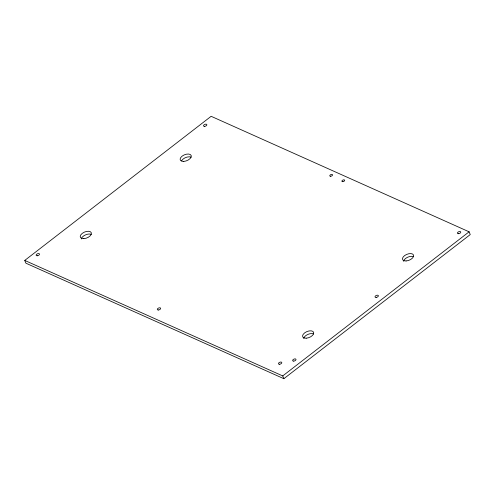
<?xml version="1.0" encoding="UTF-8"?>
<svg xmlns="http://www.w3.org/2000/svg" width="495" height="495" viewBox="0 0 495 495"><rect width="100%" height="100%" fill="white"/><g stroke="black" fill="none" stroke-linecap="round" stroke-linejoin="round"><path stroke-width="0.74" d="M24.75 260.42L211.136 116.306L469.111 231.815L470.25 234.581L283.864 378.694L25.889 263.185L24.75 260.42L282.725 375.922L283.864 378.694M282.725 375.922L469.111 231.815M303.72 338.512A5.915 3.18 -22.4 0 1 307.655 334.527A5.915 3.18 -22.4 0 1 313.62 333.933M403.611 261.28A5.915 3.18 -22.4 0 1 407.552 257.289A5.915 3.18 -22.4 0 1 413.517 256.695M181.597 160.782A5.915 3.18 -22.4 0 1 191.169 157.144M81.372 238.961A5.915 3.18 -22.4 0 1 85.313 234.977A5.915 3.18 -22.4 0 1 91.278 234.383M37.236 255.767A1.776 0.953 -22.4 0 0 39.482 254.028A1.776 0.953 -22.4 0 0 36.76 254.176A1.776 0.953 -22.4 0 0 37.236 255.767M158.388 310.006A1.776 0.953 -22.4 0 0 160.634 308.274A1.776 0.953 -22.4 0 0 157.905 308.422A1.776 0.953 -22.4 0 0 158.388 310.006M204.596 126.367A1.776 0.953 -22.4 0 0 206.842 124.629A1.776 0.953 -22.4 0 0 204.113 124.783A1.776 0.953 -22.4 0 0 204.596 126.367M279.533 364.252A1.776 0.953 -22.4 0 0 281.779 362.513A1.776 0.953 -22.4 0 0 279.056 362.662A1.776 0.953 -22.4 0 0 279.533 364.252M458.494 233.714A1.776 0.953 -22.4 0 0 460.74 231.976A1.776 0.953 -22.4 0 0 458.017 232.124A1.776 0.953 -22.4 0 0 458.494 233.714M376.113 297.408A1.776 0.953 -22.4 0 0 378.359 295.67A1.776 0.953 -22.4 0 0 375.631 295.824A1.776 0.953 -22.4 0 0 376.113 297.408M306.188 338.203A5.915 3.18 -22.4 0 0 313.681 332.411A5.915 3.18 -22.4 0 0 304.592 332.912A5.915 3.18 -22.4 0 0 306.188 338.203M293.733 361.103A1.776 0.953 -22.4 0 0 295.979 359.364A1.776 0.953 -22.4 0 0 293.25 359.519A1.776 0.953 -22.4 0 0 293.733 361.103M183.744 161.413A5.915 3.18 -22.4 0 0 191.231 155.622A5.915 3.18 -22.4 0 0 182.141 156.129A5.915 3.18 -22.4 0 0 183.744 161.413M406.086 260.964A5.915 3.18 -22.4 0 0 413.572 255.172A5.915 3.18 -22.4 0 0 404.483 255.68A5.915 3.18 -22.4 0 0 406.086 260.964M83.847 238.652A5.915 3.18 -22.4 0 0 91.34 232.86A5.915 3.18 -22.4 0 0 82.25 233.362A5.915 3.18 -22.4 0 0 83.847 238.652M342.788 181.677A1.479 0.792 -22.4 0 0 344.662 180.23A1.479 0.792 -22.4 0 0 342.392 180.353A1.479 0.792 -22.4 0 0 342.788 181.677M330.672 176.257A1.479 0.792 -22.4 0 0 332.547 174.809A1.479 0.792 -22.4 0 0 330.276 174.933A1.479 0.792 -22.4 0 0 330.672 176.257"/></g></svg>
